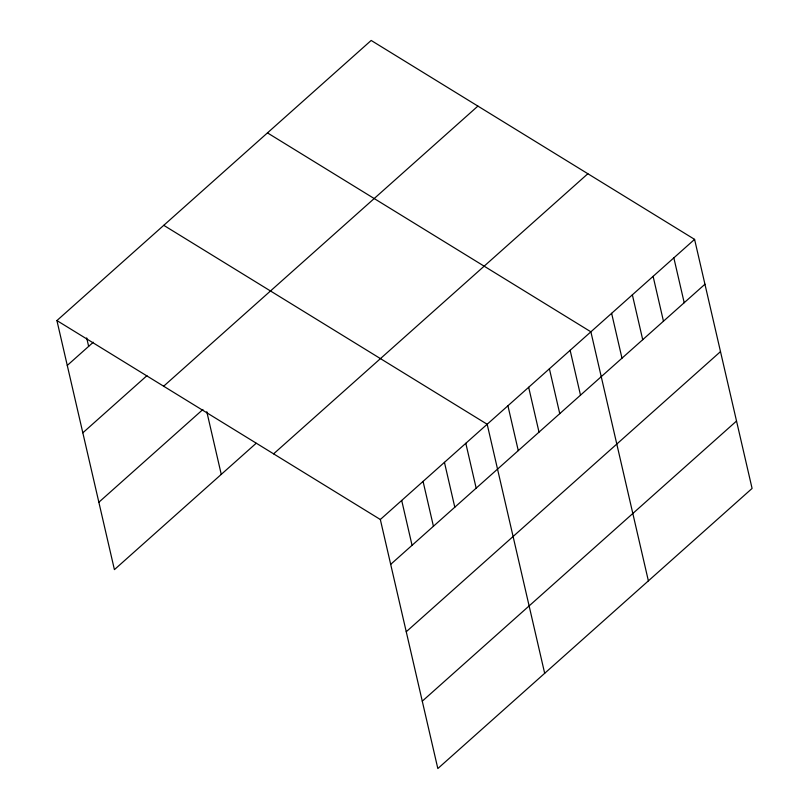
<?xml version="1.0" encoding="UTF-8"?>
<svg xmlns="http://www.w3.org/2000/svg" width="809" height="809" viewBox="0 0 809 809"><rect width="100%" height="100%" fill="white"/><g stroke="black" fill="none" stroke-linecap="round" stroke-linejoin="round"><path stroke-width="1.21" d="M56.913 320.566L371.169 40.45L694.587 239.373L752.087 488.434L437.831 768.55L380.331 519.499L56.913 320.566L114.413 569.627L256.14 443.292M67.278 365.425L93.288 342.237M82.831 432.815L146.935 375.669M163.64 386.217L477.897 106.1M98.86 502.237L202.917 409.485M273.604 453.849L587.86 173.733M380.331 519.499L694.587 239.373M390.686 564.358L704.942 284.232M406.249 631.738L720.495 351.622M422.278 701.16L736.524 421.044M267.466 132.888L590.883 331.821L648.383 580.872M163.762 225.327L487.18 424.26L544.679 673.31M673.846 257.869L684.202 302.718M653.106 276.354L663.461 321.213M632.365 294.84L642.72 339.699M611.624 313.326L621.979 358.185M570.143 350.307L580.498 395.166M549.402 368.793L559.757 413.652M528.661 387.278L539.016 432.137M507.921 405.764L518.276 450.623M465.812 443.302L476.167 488.161M444.444 462.354L454.8 507.213M423.067 481.406L433.422 526.255M401.699 500.447L412.054 545.306M206.801 411.73L221.262 474.377M86.684 337.889L88.646 346.383"/></g></svg>
